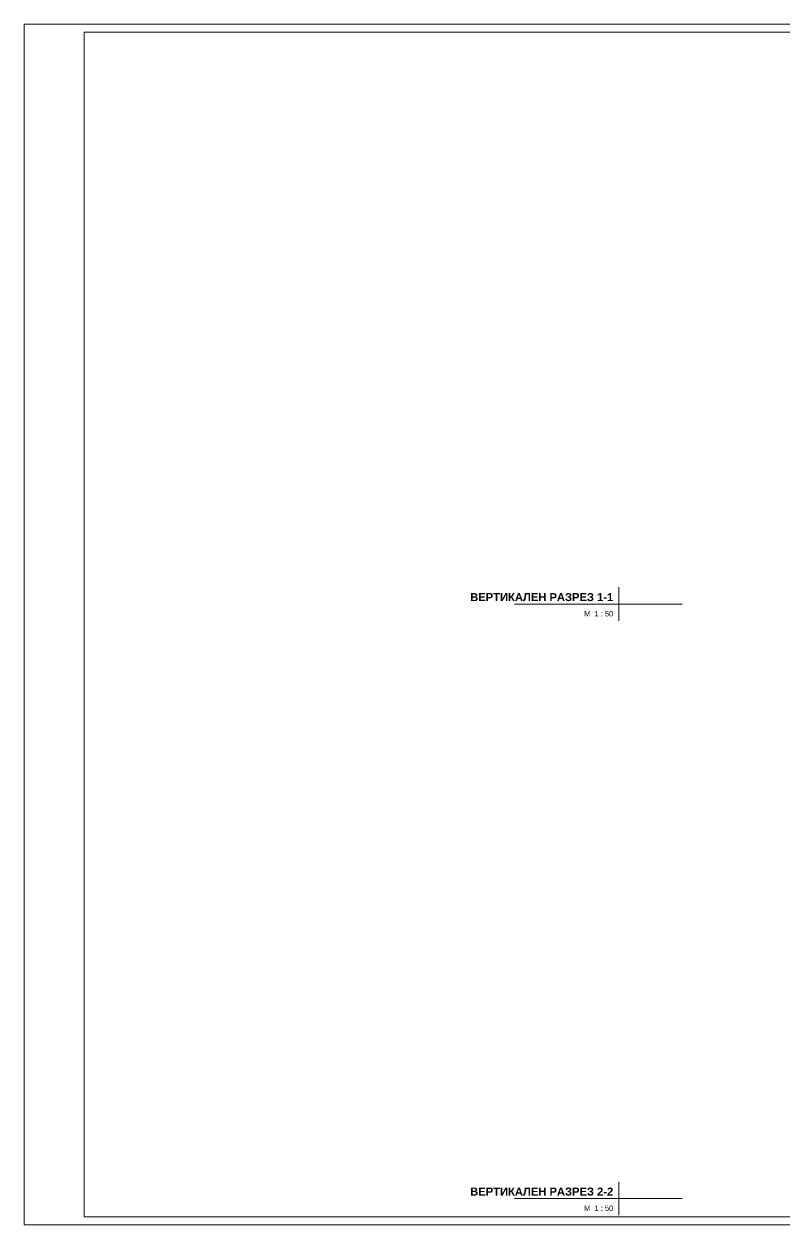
# Model space of a CAD drawing. Header units: centimetres. Extents: x -1137 to 1713, y -1707 to 543.
# Drawn here: x -1137 to 288, y -1707 to 543 of the extents above; entities that cross this region are included whole.
import ezdxf

# ---------------------------------------------------------------- set-up
doc = ezdxf.new("R2010")
doc.units = ezdxf.units.CM
doc.layers.add('G-ANNO-TTLB', color=7, linetype='Continuous', lineweight=9)
doc.styles.add('Arial', font='arial.ttf', dxfattribs={"height": 0.2})
doc.styles.add('Arial_B', font='arialbd.ttf', dxfattribs={"height": 0.3})

# ---------------------------------------------------------------- blocks, each defined once
blk = doc.blocks.new('TEC_ОФИЦИАЛНА РАМКА - TEC_ОФИЦИАЛНА РАМКА-2548455-СГРАДА ТИП III - ВЕРТИКАЛНИ РАЗРЕЗИ 1-1_ 2-2')
at = {"layer": 'G-ANNO-TTLB'}
for p, q in [((-15.379, 40.554), (-15.379, -4.446)), ((41.621, 40.554), (-15.379, 40.554)), ((-13.129, -4.146), (-13.129, 40.254)), ((-13.129, 40.254), (41.321, 40.254)), ((-15.379, -4.446), (41.621, -4.446)), ((41.321, -4.146), (-13.129, -4.146))]:
    blk.add_line(p, q, dxfattribs=at)
blk = doc.blocks.new('Viewport - TYPE-NAME SCALE LEVEL-1451543-СГРАДА ТИП III - ВЕРТИКАЛНИ РАЗРЕЗИ 1-1_ 2-2')
at = {"layer": 'G-ANNO-TTLB'}
for p, q in [((0, -0.627), (0, 0.627)), ((2.363, 0), (-3.913, 0))]:
    blk.add_line(p, q, dxfattribs=at)

msp = doc.modelspace()

# ---------------------------------------------------------------- block references
at = {"layer": 'G-ANNO-TTLB', "xscale": 50, "yscale": 50, "zscale": 50}
msp.add_blockref('TEC_ОФИЦИАЛНА РАМКА - TEC_ОФИЦИАЛНА РАМКА-2548455-СГРАДА ТИП III - ВЕРТИКАЛНИ РАЗРЕЗИ 1-1_ 2-2', (-367.9, -1484.3), dxfattribs=at)

# ---------------------------------------------------------------- next in the draw order: block references
for p in [(-22.8, -543.2), (-22.8, -1656.9)]:
    msp.add_blockref('Viewport - TYPE-NAME SCALE LEVEL-1451543-СГРАДА ТИП III - ВЕРТИКАЛНИ РАЗРЕЗИ 1-1_ 2-2', p, dxfattribs=at)

# ---------------------------------------------------------------- next in the draw order: texts
at = {"layer": 'G-ANNO-TTLB', "attachment_point": 6, "line_spacing_factor": 0.936439}
for s, insert, char_height, width, style in [('\\pt60,120,180,240,300,360,420,480,540,600,660,720,780,840,900,960,1020,1080,1140,1200,1260,1320,1380,1440,1500,1560,1620,1680,1740,1800,1860,1920;{\\fArial|b1|i0|c204|p34;ВЕРТИКАЛЕН РАЗРЕЗ }1-1', (-33.5, -530.4), 15, 270.85, 'Arial_B'), ('\\pt60,120,180,240,300,360,420,480,540,600,660,720,780,840,900,960,1020,1080,1140,1200,1260,1320,1380,1440,1500,1560,1620,1680,1740,1800,1860,1920;M  1 : 50', (-33.5, -561.5), 10, 55.25, 'Arial'), ('\\pt60,120,180,240,300,360,420,480,540,600,660,720,780,840,900,960,1020,1080,1140,1200,1260,1320,1380,1440,1500,1560,1620,1680,1740,1800,1860,1920;{\\fArial|b1|i0|c204|p34;ВЕРТИКАЛЕН РАЗРЕЗ }2-2', (-33.5, -1644.1), 15, 270.85, 'Arial_B'), ('\\pt60,120,180,240,300,360,420,480,540,600,660,720,780,840,900,960,1020,1080,1140,1200,1260,1320,1380,1440,1500,1560,1620,1680,1740,1800,1860,1920;M  1 : 50', (-33.5, -1675.2), 10, 55.25, 'Arial')]:
    msp.add_mtext(s, dxfattribs=dict(at, insert=insert, char_height=char_height, width=width, style=style))

doc.saveas('drawing.dxf')
